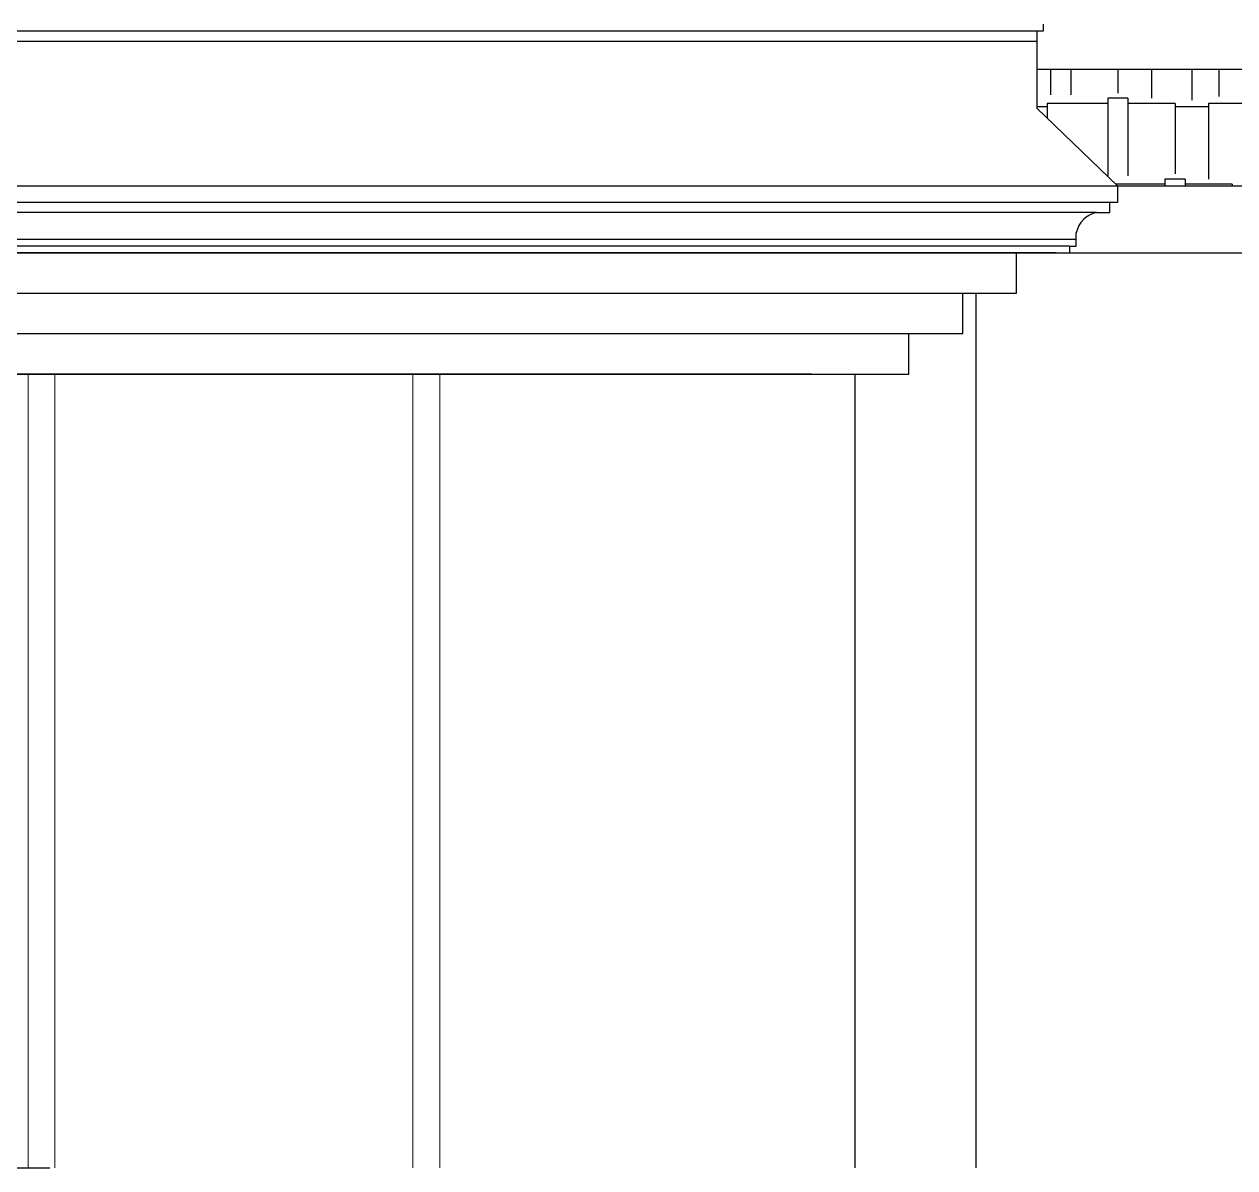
# Model space of a CAD drawing. Header units: inches. Extents: x 3672 to 10975, y -27382 to -746.
# Drawn here: x 4144.7 to 4234.8, y -26974.6 to -26889.6 of the extents above; entities that cross this region are included whole.
import ezdxf

# ---------------------------------------------------------------- set-up
doc = ezdxf.new("R2010")
doc.units = ezdxf.units.IN
doc.header["$LTSCALE"] = 17
doc.header["$MEASUREMENT"] = 0
doc.layers.add('25 BOT BAR', color=12, linetype='Continuous', lineweight=25)
doc.layers.add('WINDOW FRAME', color=161, linetype='Continuous', lineweight=20)

# ---------------------------------------------------------------- blocks, each defined once
blk = doc.blocks.new('A$C99292ed1')
blk.add_line((45.762, 29.91), (74.642, 29.91))

msp = doc.modelspace()

# ---------------------------------------------------------------- hatches: boundary and pattern name
at = {"layer": '25 BOT BAR'}
h = msp.add_hatch(dxfattribs=at)
h.set_pattern_fill('AR-RSHKE', color=8, scale=0.5, angle=180)
h.set_pattern_definition([(180, (-9844.4504, -5697.4846), (-12.75, -6), [3, -2.5, 3.5, -1.5, 4.5, -2]), (180, (-9847.4504, -5697.7346), (-12.75, -6), [2.5, -9.5, 2, -3]), (180, (-9853.4504, -5697.1096), (-12.75, -6), [1.5, -15.5]), (270, (-9844.4504, -5697.4846), (4.25, -6), [5.75, -18.25]), (270, (-9847.4504, -5697.4846), (4.25, -6), [5.625, -18.375]), (270, (-9849.9504, -5697.4846), (4.25, -6), [5.25, -18.75]), (270, (-9853.4504, -5697.1096), (4.25, -6), [5.75, -18.25]), (270, (-9854.9504, -5697.1096), (4.25, -6), [5.75, -18.25]), (270, (-9859.4504, -5697.4846), (4.25, -6), [5.5, -18.5])])
h.paths.add_polyline_path([(4220.025, -26892.971), (4220.025, -26895.846), (4226.025, -26901.596), (4242.521, -26901.596), (4242.521, -26892.971)])

# ---------------------------------------------------------------- linework, layer by layer
for p, q in [((4220.525, -26890.096), (4220.525, -26889.596)), ((4072.025, -26890.096), (4220.025, -26890.096)), ((4220.025, -26890.096), (4220.025, -26895.846)), ((4220.025, -26890.096), (4220.525, -26890.096)), ((4072.025, -26890.846), (4220.025, -26890.846)), ((4226.025, -26901.596), (4220.025, -26895.846)), ((3996.784, -26901.596), (4242.521, -26901.596)), ((3996.784, -26901.596), (4242.521, -26901.596)), ((4226.025, -26901.596), (4226.025, -26902.846)), ((4226.025, -26902.846), (4066.025, -26902.846)), ((4225.466, -26903.596), (4225.466, -26902.846)), ((4224.466, -26903.596), (4066.839, -26903.596)), ((4224.466, -26903.596), (4225.466, -26903.596)), ((4222.966, -26905.596), (4068.839, -26905.596)), ((4222.966, -26905.596), (4222.966, -26905.096)), ((4222.966, -26906.096), (4222.966, -26905.596)), ((3996.784, -26906.596), (4242.521, -26906.596)), ((4222.466, -26906.096), (4069.339, -26906.096)), ((4221.466, -26906.596), (4070.839, -26906.596)), ((4218.525, -26909.596), (4218.525, -26906.596)), ((4221.466, -26906.596), (4242.521, -26906.596)), ((4221.466, -26906.596), (4221.466, -26906.596)), ((4221.466, -26906.596), (4222.466, -26906.596)), ((4222.466, -26906.096), (4222.466, -26906.596)), ((4222.466, -26906.096), (4222.966, -26906.096)), ((4077.525, -26909.596), (4218.525, -26909.596)), ((4214.525, -26912.596), (4214.525, -26909.596)), ((4214.525, -26909.596), (4218.525, -26909.596)), ((4215.525, -26974.596), (4215.525, -26909.596)), ((4081.525, -26912.596), (4210.525, -26912.596)), ((4210.525, -26915.596), (4210.525, -26912.596)), ((4210.525, -26912.596), (4214.525, -26912.596)), ((4081.525, -26915.596), (4206.525, -26915.596)), ((4203.266, -26915.596), (4088.784, -26915.596)), ((4206.525, -26974.596), (4206.525, -26915.596)), ((4206.525, -26915.596), (4210.525, -26915.596))]:
    msp.add_line(p, q, dxfattribs=at)
msp.add_lwpolyline([(4220.025, -26892.971), (4220.025, -26895.846), (4226.025, -26901.596), (4242.521, -26901.596), (4242.521, -26892.971), (4220.025, -26892.971)], dxfattribs=at)
msp.add_arc((4224.862, -26905.492), 1.937, 101.79587, 168.20438, dxfattribs=at)
at = {"layer": 'WINDOW FRAME'}
for p, q in [((4145.025, -26915.596), (4145.025, -26974.595)), ((4147.025, -26915.596), (4147.025, -26974.595)), ((4173.646, -26915.596), (4173.646, -26974.596)), ((4175.646, -26915.596), (4175.646, -26974.596))]:
    msp.add_line(p, q, dxfattribs=at)

# ---------------------------------------------------------------- block references
at = {"layer": '25 BOT BAR', "yscale": 0.8}
msp.add_blockref('A$C99292ed1', (4072.01, -26998.524), dxfattribs=at)

doc.saveas('drawing.dxf')
